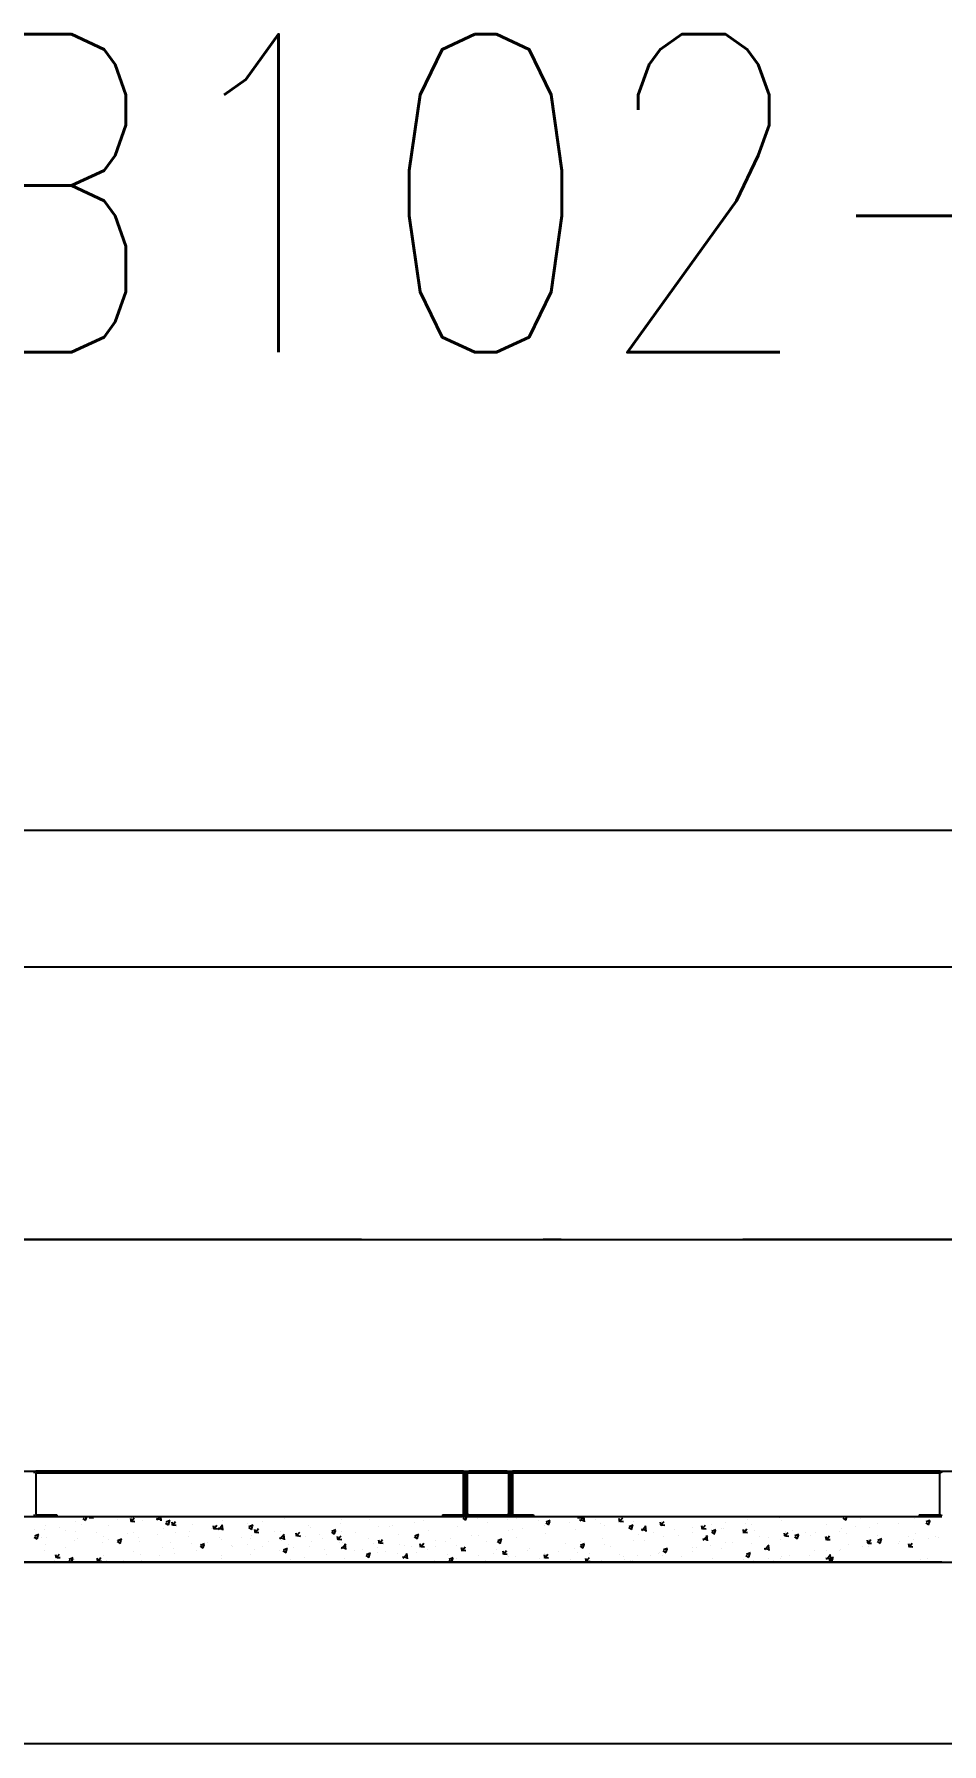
# Model space of a CAD drawing. Extents: x 758840 to 1108724, y -102573 to 143521.
# Drawn here: x 858913 to 859912, y 73383 to 75264 of the extents above; entities that cross this region are included whole.
import ezdxf

# ---------------------------------------------------------------- set-up
doc = ezdxf.new("R2010")
doc.units = 0
doc.header["$LTSCALE"] = 1000
doc.header["$MEASUREMENT"] = 0
doc.linetypes.add('DOTE', pattern=[2.42, 2, -0.2, 0.02, -0.2])
for name, color, linetype in [('01-房间正式编号', 1, 'Continuous'), ('02电气-设备', 255, 'Continuous'), ('02电气-设备基础', 252, 'Continuous'), ('DOTE', 8, 'DOTE'), ('WALL-MOVE', 6, 'Continuous')]:
    doc.layers.add(name, color=color, linetype=linetype)
doc.styles.add('平面图B$0$HZ', font='romans.shx', dxfattribs={"width": 0.8, "bigfont": 'gbcbig.shx'})

# ---------------------------------------------------------------- blocks, each defined once
blk = doc.blocks.new('BD4-PAL0101-HVPM01')
at = {"layer": '02电气-设备'}
for p, q in [((8390206.2, -4140606.6), (8390206.2, -4140652.2)), ((8390676.6, -4140604.4), (8390206.4, -4140604.4)), ((8390676.6, -4140606.4), (8390206.4, -4140606.4)), ((8390676.8, -4140652.2), (8390676.8, -4140606.6)), ((8390678.8, -4140606.6), (8390678.8, -4140652.2)), ((8390678.8, -4140652.2), (8390678.8, -4140606.6)), ((8390678.8, -4140608.4), (8390678.8, -4140650.4)), ((8390680.8, -4140608.4), (8390680.8, -4140650.4)), ((8390724.8, -4140604.4), (8390682.8, -4140604.4)), ((8390724.8, -4140606.4), (8390682.8, -4140606.4)), ((8390726.8, -4140650.4), (8390726.8, -4140608.4)), ((8390728.8, -4140606.6), (8390728.8, -4140652.2)), ((8390728.8, -4140650.4), (8390728.8, -4140608.4)), ((8390730.8, -4140606.6), (8390730.8, -4140652.2)), ((8391201.2, -4140604.4), (8390731, -4140604.4)), ((8391201.2, -4140606.4), (8390731, -4140606.4)), ((8391201.4, -4140652.2), (8391201.4, -4140606.6)), ((8390206.4, -4140652.4), (8390229.2, -4140652.4)), ((8390229.2, -4140652.4), (8390229.2, -4140654.4)), ((8390653.8, -4140652.4), (8390653.8, -4140654.4)), ((8390653.8, -4140652.4), (8390676.6, -4140652.4)), ((8390682.8, -4140652.4), (8390724.8, -4140652.4)), ((8390731, -4140652.4), (8390753.8, -4140652.4)), ((8390753.8, -4140652.4), (8390753.8, -4140654.4)), ((8391178.4, -4140652.4), (8391178.4, -4140654.4)), ((8391178.4, -4140652.4), (8391201.2, -4140652.4)), ((8386007.4, -4140654.4), (8391203.4, -4140654.4)), ((8390204.9, -4140668.6), (8390204.9, -4140668.6)), ((8390206.4, -4140654.4), (8390229.2, -4140654.4)), ((8390216, -4140668.3), (8390216, -4140668.3)), ((8390217, -4140663.7), (8390217, -4140663.7)), ((8390231.9, -4140666.2), (8390231.9, -4140666.2)), ((8390238.8, -4140670), (8390238.8, -4140670)), ((8390249.4, -4140670.8), (8390249.4, -4140670.8)), ((8390249.6, -4140659.2), (8390249.6, -4140659.2)), ((8390255.9, -4140663), (8390255.9, -4140663)), ((8390257.6, -4140656.3), (8390260.8, -4140658.5)), ((8390258.2, -4140655.1), (8390260, -4140654.4)), ((8390260.8, -4140658.4), (8390262.1, -4140654.6)), ((8390265.7, -4140656.5), (8390265.3, -4140654.4)), ((8390265.7, -4140655.3), (8390266.5, -4140654.4)), ((8390265.7, -4140655.4), (8390269.5, -4140655.7)), ((8390272.7, -4140671.5), (8390272.7, -4140671.5)), ((8390281.7, -4140655.2), (8390281.7, -4140655.2)), ((8390286.4, -4140664.4), (8390286.4, -4140664.4)), ((8390296, -4140657.7), (8390296, -4140657.7)), ((8390306.6, -4140672.9), (8390306.6, -4140672.9)), ((8390311.2, -4140660.4), (8390310.5, -4140656.5)), ((8390311.3, -4140659.3), (8390314.3, -4140655.7)), ((8390311.3, -4140659.4), (8390315.1, -4140659.7)), ((8390311.9, -4140655.6), (8390311.9, -4140655.6)), ((8390313.9, -4140671.6), (8390313.9, -4140671.6)), ((8390323.4, -4140658.1), (8390323.4, -4140658.1)), ((8390338.6, -4140656.6), (8390344.3, -4140657.5)), ((8390339.3, -4140657.9), (8390342.7, -4140654.4)), ((8390344.1, -4140658.9), (8390343.6, -4140654.4)), ((8390346.5, -4140667.1), (8390346.5, -4140667.1)), ((8390348.9, -4140661.4), (8390352.1, -4140663.5)), ((8390349.5, -4140660.1), (8390353.9, -4140658.4)), ((8390352, -4140663.5), (8390353.3, -4140659.7)), ((8390356.8, -4140664.4), (8390356, -4140660.4)), ((8390356.8, -4140663.3), (8390359.9, -4140659.6)), ((8390356.8, -4140663.4), (8390360.6, -4140663.7)), ((8390359.4, -4140672.2), (8390359.4, -4140672.2)), ((8390375.3, -4140670.2), (8390375.3, -4140670.2)), ((8390378.6, -4140663), (8390378.6, -4140663)), ((8390399.3, -4140667), (8390399.3, -4140667)), ((8390402.3, -4140668.4), (8390401.6, -4140664.4)), ((8390402.4, -4140667.3), (8390405.4, -4140663.6)), ((8390402.4, -4140667.4), (8390406.2, -4140667.7)), ((8390406.4, -4140667.1), (8390412.1, -4140668)), ((8390407, -4140668.4), (8390412, -4140663.3)), ((8390411.8, -4140669.4), (8390411.1, -4140663.4)), ((8390411.5, -4140658.3), (8390411.5, -4140658.3)), ((8390439.4, -4140661.7), (8390439.4, -4140661.7)), ((8390440.2, -4140666.5), (8390443.3, -4140668.6)), ((8390440.7, -4140665.2), (8390445.2, -4140663.5)), ((8390443.3, -4140668.6), (8390444.6, -4140664.8)), ((8390447.8, -4140672.4), (8390447.1, -4140668.4)), ((8390447.9, -4140671.3), (8390451, -4140667.6)), ((8390447.9, -4140671.3), (8390451.7, -4140671.7)), ((8390455.3, -4140659.6), (8390455.3, -4140659.6)), ((8390468.9, -4140670.5), (8390468.9, -4140670.5)), ((8390475.5, -4140670.9), (8390475.5, -4140670.9)), ((8390479.4, -4140656.4), (8390479.4, -4140656.4)), ((8390493.4, -4140676.4), (8390492.7, -4140672.4)), ((8390493.5, -4140675.2), (8390496.5, -4140671.6)), ((8390506, -4140664.2), (8390506, -4140664.2)), ((8390508.4, -4140666.1), (8390508.4, -4140666.1)), ((8390531.4, -4140671.6), (8390534.6, -4140673.7)), ((8390532, -4140670.3), (8390536.4, -4140668.6)), ((8390534.6, -4140673.7), (8390535.8, -4140669.9)), ((8390541, -4140661.6), (8390541, -4140661.6)), ((8390542.7, -4140671), (8390542.7, -4140671)), ((8390543, -4140657.8), (8390543, -4140657.8)), ((8390558.2, -4140671.8), (8390558.2, -4140671.8)), ((8390573.1, -4140657.6), (8390573.1, -4140657.6)), ((8390582.8, -4140665.7), (8390582.8, -4140665.7)), ((8390595.2, -4140665.4), (8390595.2, -4140665.4)), ((8390598.7, -4140663.6), (8390598.7, -4140663.6)), ((8390622.8, -4140660.4), (8390622.8, -4140660.4)), ((8390632.3, -4140659.1), (8390632.3, -4140659.1)), ((8390637.9, -4140669.5), (8390637.9, -4140669.5)), ((8390653.8, -4140654.4), (8390676.6, -4140654.4)), ((8390658, -4140654.8), (8390658, -4140654.8)), ((8390662.9, -4140655.1), (8390662.9, -4140655.1)), ((8390670, -4140665.4), (8390670, -4140665.4)), ((8390676, -4140656.2), (8390679.2, -4140658.3)), ((8390676.6, -4140654.9), (8390678, -4140654.4)), ((8390679.2, -4140658.3), (8390680.5, -4140654.5)), ((8390682.8, -4140654.4), (8390724.8, -4140654.4)), ((8390691.9, -4140656.2), (8390691.9, -4140656.2)), ((8390703, -4140660.6), (8390703, -4140660.6)), ((8390725.8, -4140657.6), (8390725.8, -4140657.6)), ((8390726.2, -4140669.6), (8390726.2, -4140669.6)), ((8390730.6, -4140668.6), (8390730.6, -4140668.6)), ((8390731, -4140654.4), (8390753.8, -4140654.4)), ((8390735.6, -4140656.2), (8390735.6, -4140656.2)), ((8390742.1, -4140667.5), (8390742.1, -4140667.5)), ((8390759.7, -4140659.1), (8390759.7, -4140659.1)), ((8390766.1, -4140664.4), (8390766.1, -4140664.4)), ((8390767.3, -4140661.3), (8390770.4, -4140663.4)), ((8390767.6, -4140662.2), (8390767.6, -4140662.2)), ((8390767.9, -4140660), (8390772.3, -4140658.3)), ((8390770.4, -4140663.4), (8390771.7, -4140659.6)), ((8390793.6, -4140660.5), (8390793.6, -4140660.5)), ((8390799.9, -4140668.5), (8390799.9, -4140668.5)), ((8390803.4, -4140656.5), (8390803, -4140654.4)), ((8390803.5, -4140655.4), (8390804.3, -4140654.4)), ((8390803.5, -4140655.5), (8390807.3, -4140655.8)), ((8390804.6, -4140657.8), (8390810.3, -4140658.7)), ((8390804.7, -4140655.9), (8390804.7, -4140655.9)), ((8390805.2, -4140659.1), (8390809.8, -4140654.4)), ((8390806.2, -4140659.1), (8390806.2, -4140659.1)), ((8390810, -4140660.1), (8390809.4, -4140654.4)), ((8390822.1, -4140657), (8390822.1, -4140657)), ((8390827.5, -4140661.9), (8390827.5, -4140661.9)), ((8390832.5, -4140664), (8390832.5, -4140664)), ((8390848.9, -4140660.5), (8390848.2, -4140656.5)), ((8390849, -4140659.4), (8390852.1, -4140655.7)), ((8390849, -4140659.4), (8390852.8, -4140659.8)), ((8390858.5, -4140666.4), (8390861.7, -4140668.5)), ((8390859.1, -4140665.1), (8390863.6, -4140663.4)), ((8390861.4, -4140663.4), (8390861.4, -4140663.4)), ((8390861.7, -4140668.5), (8390863, -4140664.6)), ((8390864.5, -4140660), (8390864.5, -4140660)), ((8390872.4, -4140668.3), (8390878, -4140669.2)), ((8390873, -4140669.6), (8390877.9, -4140664.5)), ((8390877.8, -4140670.6), (8390877.1, -4140664.6)), ((8390885.5, -4140671.5), (8390885.5, -4140671.5)), ((8390894.5, -4140664.5), (8390893.8, -4140660.5)), ((8390894.6, -4140663.3), (8390897.6, -4140659.7)), ((8390894.6, -4140663.4), (8390898.4, -4140663.8)), ((8390895.3, -4140664.8), (8390895.3, -4140664.8)), ((8390897.5, -4140655.2), (8390897.5, -4140655.2)), ((8390909.5, -4140668.3), (8390909.5, -4140668.3)), ((8390929.2, -4140666.2), (8390929.2, -4140666.2)), ((8390929.4, -4140671.9), (8390929.4, -4140671.9)), ((8390940, -4140668.5), (8390939.3, -4140664.5)), ((8390940.1, -4140667.3), (8390943.2, -4140663.7)), ((8390940.1, -4140667.4), (8390943.9, -4140667.7)), ((8390949.6, -4140663.1), (8390949.6, -4140663.1)), ((8390949.8, -4140671.4), (8390953, -4140673.6)), ((8390950.2, -4140668.3), (8390950.2, -4140668.3)), ((8390950.4, -4140670.2), (8390954.8, -4140668.5)), ((8390952.9, -4140673.6), (8390954.2, -4140669.7)), ((8390961.4, -4140667.8), (8390961.4, -4140667.8)), ((8390963, -4140667.7), (8390963, -4140667.7)), ((8390965.5, -4140661), (8390965.5, -4140661)), ((8390985.6, -4140672.4), (8390984.9, -4140668.5)), ((8390985.7, -4140671.3), (8390988.7, -4140667.7)), ((8390985.7, -4140671.4), (8390989.5, -4140671.7)), ((8390987.2, -4140662), (8390987.2, -4140662)), ((8390989.6, -4140657.8), (8390989.6, -4140657.8)), ((8390994.4, -4140663), (8390994.4, -4140663)), ((8390996.9, -4140669.1), (8390996.9, -4140669.1)), ((8391024.2, -4140655.6), (8391024.2, -4140655.6)), ((8391027, -4140658.6), (8391027, -4140658.6)), ((8391031.1, -4140676.4), (8391030.4, -4140672.5)), ((8391030.8, -4140670.5), (8391030.8, -4140670.5)), ((8391031.2, -4140675.3), (8391034.3, -4140671.7)), ((8391039.4, -4140669.6), (8391039.4, -4140669.6)), ((8391052.9, -4140672.3), (8391052.9, -4140672.3)), ((8391059.1, -4140654.5), (8391059.1, -4140654.5)), ((8391064.7, -4140672), (8391064.7, -4140672)), ((8391076.5, -4140663.2), (8391076.5, -4140663.2)), ((8391091.3, -4140670.9), (8391091.3, -4140670.9)), ((8391093, -4140667), (8391093, -4140667)), ((8391094.4, -4140656.1), (8391097.6, -4140658.2)), ((8391095, -4140654.8), (8391096, -4140654.4)), ((8391097.6, -4140658.2), (8391098.8, -4140654.4)), ((8391108.9, -4140664.9), (8391108.9, -4140664.9)), ((8391113.5, -4140656.8), (8391113.5, -4140656.8)), ((8391123.9, -4140666.4), (8391123.9, -4140666.4)), ((8391133, -4140661.8), (8391133, -4140661.8)), ((8391156, -4140662.3), (8391156, -4140662.3)), ((8391173.1, -4140656.5), (8391173.1, -4140656.5)), ((8391174.8, -4140672.7), (8391174.8, -4140672.7)), ((8391178.4, -4140654.4), (8391201.2, -4140654.4)), ((8391185.7, -4140661.1), (8391188.8, -4140663.3)), ((8391186.2, -4140659.9), (8391190.7, -4140658.2)), ((8391188.8, -4140663.3), (8391190.1, -4140659.4)), ((8391189, -4140654.4), (8391189, -4140654.4)), ((8391189, -4140657.6), (8391189, -4140657.6)), ((8390204.3, -4140676.8), (8390207.4, -4140678.9)), ((8390204.9, -4140675.5), (8390209.3, -4140673.8)), ((8390207.4, -4140678.9), (8390208.7, -4140675.1)), ((8390212.3, -4140677.2), (8390212.3, -4140677.2)), ((8390215.2, -4140691.2), (8390215.2, -4140691.2)), ((8390216.2, -4140684.9), (8390216.2, -4140684.9)), ((8390218.3, -4140677.1), (8390218.3, -4140677.1)), ((8390239.2, -4140688.1), (8390239.2, -4140688.1)), ((8390248.8, -4140680.4), (8390248.8, -4140680.4)), ((8390252.2, -4140678.6), (8390252.2, -4140678.6)), ((8390279.3, -4140682.8), (8390279.3, -4140682.8)), ((8390280.9, -4140676.3), (8390280.9, -4140676.3)), ((8390286.1, -4140680), (8390286.1, -4140680)), ((8390295.2, -4140680.7), (8390295.2, -4140680.7)), ((8390295.5, -4140681.9), (8390298.7, -4140684)), ((8390296.1, -4140680.6), (8390300.6, -4140678.9)), ((8390298.7, -4140684), (8390300, -4140680.2)), ((8390319.3, -4140677.5), (8390319.3, -4140677.5)), ((8390320, -4140681.4), (8390320, -4140681.4)), ((8390340.5, -4140674.3), (8390340.5, -4140674.3)), ((8390345.7, -4140688.2), (8390345.7, -4140688.2)), ((8390353.9, -4140682.9), (8390353.9, -4140682.9)), ((8390357.8, -4140689.6), (8390357.8, -4140689.6)), ((8390374.4, -4140675.8), (8390374.4, -4140675.8)), ((8390377.8, -4140684.2), (8390377.8, -4140684.2)), ((8390386.8, -4140687), (8390390, -4140689.1)), ((8390387.4, -4140685.7), (8390391.8, -4140684)), ((8390387.8, -4140684.3), (8390387.8, -4140684.3)), ((8390389.9, -4140689.1), (8390391.2, -4140685.3)), ((8390394.9, -4140683.3), (8390394.9, -4140683.3)), ((8390408.3, -4140677.2), (8390408.3, -4140677.2)), ((8390410.8, -4140679.4), (8390410.8, -4140679.4)), ((8390421.7, -4140685.7), (8390421.7, -4140685.7)), ((8390422.7, -4140686.7), (8390422.7, -4140686.7)), ((8390431.9, -4140676.9), (8390431.9, -4140676.9)), ((8390438.6, -4140684.7), (8390438.6, -4140684.7)), ((8390442.2, -4140678.6), (8390442.2, -4140678.6)), ((8390443.4, -4140674.9), (8390443.4, -4140674.9)), ((8390447.1, -4140690.8), (8390447.1, -4140690.8)), ((8390455.6, -4140687.2), (8390455.6, -4140687.2)), ((8390462.7, -4140681.5), (8390462.7, -4140681.5)), ((8390474.2, -4140677.6), (8390479.8, -4140678.5)), ((8390474.8, -4140678.9), (8390479.7, -4140673.8)), ((8390476.1, -4140680.1), (8390476.1, -4140680.1)), ((8390478.6, -4140690.8), (8390483.1, -4140689.1)), ((8390479.6, -4140679.9), (8390478.9, -4140673.9)), ((8390481.2, -4140694.2), (8390482.5, -4140690.4)), ((8390484.2, -4140684.5), (8390484.2, -4140684.5)), ((8390489.5, -4140688.6), (8390489.5, -4140688.6)), ((8390493.5, -4140675.3), (8390497.3, -4140675.7)), ((8390502.8, -4140676.2), (8390502.8, -4140676.2)), ((8390507.7, -4140687.2), (8390507.7, -4140687.2)), ((8390510, -4140681.5), (8390510, -4140681.5)), ((8390518.7, -4140674.1), (8390518.7, -4140674.1)), ((8390521.2, -4140678.1), (8390521.2, -4140678.1)), ((8390523.4, -4140690), (8390523.4, -4140690)), ((8390538.9, -4140680.4), (8390538.2, -4140676.4)), ((8390539, -4140679.2), (8390542.1, -4140675.6)), ((8390539, -4140679.3), (8390542.8, -4140679.6)), ((8390540.3, -4140682.8), (8390540.3, -4140682.8)), ((8390542, -4140688.2), (8390547.6, -4140689)), ((8390542.6, -4140689.4), (8390547.5, -4140684.3)), ((8390543.9, -4140682.9), (8390543.9, -4140682.9)), ((8390547.4, -4140690.4), (8390546.7, -4140684.4)), ((8390557.3, -4140691.4), (8390557.3, -4140691.4)), ((8390566.1, -4140690.7), (8390566.1, -4140690.7)), ((8390572.3, -4140678.7), (8390572.3, -4140678.7)), ((8390577.8, -4140684.4), (8390577.8, -4140684.4)), ((8390582, -4140688.6), (8390582, -4140688.6)), ((8390584.5, -4140684.4), (8390583.7, -4140680.4)), ((8390584.6, -4140683.2), (8390587.6, -4140679.6)), ((8390584.6, -4140683.3), (8390588.4, -4140683.6)), ((8390605.3, -4140673.9), (8390605.3, -4140673.9)), ((8390606, -4140685.5), (8390606, -4140685.5)), ((8390611.7, -4140685.8), (8390611.7, -4140685.8)), ((8390619.5, -4140687.6), (8390619.5, -4140687.6)), ((8390622.7, -4140676.7), (8390625.8, -4140678.8)), ((8390623.2, -4140675.4), (8390627.7, -4140673.7)), ((8390625.8, -4140678.8), (8390627.1, -4140675)), ((8390630, -4140688.3), (8390629.3, -4140684.4)), ((8390630.1, -4140687.2), (8390633.2, -4140683.6)), ((8390630.1, -4140687.3), (8390633.9, -4140687.6)), ((8390637.1, -4140690.6), (8390637.1, -4140690.6)), ((8390645.6, -4140687.2), (8390645.6, -4140687.2)), ((8390646.1, -4140680.2), (8390646.1, -4140680.2)), ((8390656.5, -4140681.3), (8390656.5, -4140681.3)), ((8390662, -4140678.1), (8390662, -4140678.1)), ((8390669.2, -4140686.5), (8390669.2, -4140686.5)), ((8390675.6, -4140692.3), (8390674.8, -4140688.3)), ((8390675.6, -4140691.3), (8390679.4, -4140691.6)), ((8390675.7, -4140691.2), (8390678.7, -4140687.5)), ((8390679.5, -4140688.6), (8390679.5, -4140688.6)), ((8390686.1, -4140674.9), (8390686.1, -4140674.9)), ((8390693.6, -4140674.9), (8390693.6, -4140674.9)), ((8390702.2, -4140681.8), (8390702.2, -4140681.8)), ((8390713.4, -4140690.1), (8390713.4, -4140690.1)), ((8390713.9, -4140681.8), (8390717.1, -4140683.9)), ((8390714.5, -4140680.5), (8390719, -4140678.8)), ((8390717.1, -4140683.9), (8390718.4, -4140680)), ((8390721.2, -4140695.2), (8390724.3, -4140691.5)), ((8390734.8, -4140677.3), (8390734.8, -4140677.3)), ((8390747.3, -4140691.5), (8390747.3, -4140691.5)), ((8390749.4, -4140689.4), (8390749.4, -4140689.4)), ((8390766.9, -4140673.2), (8390766.9, -4140673.2)), ((8390789.5, -4140684.1), (8390789.5, -4140684.1)), ((8390799.1, -4140689.6), (8390799.1, -4140689.6)), ((8390805.2, -4140686.8), (8390808.3, -4140689)), ((8390805.4, -4140682.1), (8390805.4, -4140682.1)), ((8390805.8, -4140685.6), (8390810.2, -4140683.9)), ((8390808.3, -4140689), (8390809.6, -4140685.1)), ((8390829.5, -4140678.9), (8390829.5, -4140678.9)), ((8390831.7, -4140685.2), (8390831.7, -4140685.2)), ((8390839.1, -4140687.4), (8390839.1, -4140687.4)), ((8390863.8, -4140681.1), (8390863.8, -4140681.1)), ((8390869.6, -4140673.6), (8390869.6, -4140673.6)), ((8390876.1, -4140681), (8390876.1, -4140681)), ((8390896.4, -4140691.9), (8390899.6, -4140694.1)), ((8390896.7, -4140676.3), (8390896.7, -4140676.3)), ((8390897, -4140690.6), (8390901.5, -4140688.9)), ((8390899.6, -4140694), (8390900.9, -4140690.2)), ((8390913.1, -4140674.7), (8390913.1, -4140674.7)), ((8390928.4, -4140688.6), (8390928.4, -4140688.6)), ((8390932.9, -4140688.1), (8390932.9, -4140688.1)), ((8390940.2, -4140678.9), (8390945.8, -4140679.7)), ((8390940.8, -4140680.1), (8390945.7, -4140675)), ((8390945.6, -4140681.1), (8390944.9, -4140675.1)), ((8390948.8, -4140686), (8390948.8, -4140686)), ((8390960.7, -4140688.9), (8390960.7, -4140688.9)), ((8390965.4, -4140682.3), (8390965.4, -4140682.3)), ((8390972.9, -4140682.9), (8390972.9, -4140682.9)), ((8390993.6, -4140684.2), (8390993.6, -4140684.2)), ((8391002.4, -4140675.9), (8391002.4, -4140675.9)), ((8391007.9, -4140689.4), (8391013.6, -4140690.2)), ((8391008.5, -4140690.7), (8391013.5, -4140685.5)), ((8391013.4, -4140691.6), (8391012.7, -4140685.6)), ((8391013, -4140677.6), (8391013, -4140677.6)), ((8391026.2, -4140679.7), (8391026.2, -4140679.7)), ((8391028.9, -4140675.5), (8391028.9, -4140675.5)), ((8391031.2, -4140675.4), (8391035, -4140675.7)), ((8391041.1, -4140676.5), (8391044.2, -4140678.7)), ((8391041.6, -4140675.3), (8391046.1, -4140673.5)), ((8391044.2, -4140678.7), (8391045.5, -4140674.8)), ((8391058.3, -4140675.6), (8391058.3, -4140675.6)), ((8391063.7, -4140691.8), (8391063.7, -4140691.8)), ((8391076.7, -4140680.4), (8391075.9, -4140676.4)), ((8391076.8, -4140679.3), (8391079.8, -4140675.6)), ((8391076.8, -4140679.4), (8391080.5, -4140679.7)), ((8391092.2, -4140690), (8391092.2, -4140690)), ((8391098.6, -4140673.4), (8391098.6, -4140673.4)), ((8391100.7, -4140685.4), (8391100.7, -4140685.4)), ((8391116.3, -4140686.8), (8391116.3, -4140686.8)), ((8391122.2, -4140684.4), (8391121.5, -4140680.4)), ((8391122.3, -4140683.3), (8391125.4, -4140679.6)), ((8391122.3, -4140683.4), (8391126.1, -4140683.7)), ((8391123.1, -4140687.5), (8391123.1, -4140687.5)), ((8391132.3, -4140681.6), (8391135.5, -4140683.8)), ((8391132.5, -4140674.8), (8391132.5, -4140674.8)), ((8391132.9, -4140680.3), (8391137.3, -4140678.6)), ((8391135.5, -4140683.7), (8391136.7, -4140679.9)), ((8391137.8, -4140679.1), (8391137.8, -4140679.1)), ((8391155.2, -4140683.5), (8391155.2, -4140683.5)), ((8391156.4, -4140681.5), (8391156.4, -4140681.5)), ((8391166.4, -4140676.3), (8391166.4, -4140676.3)), ((8391167.8, -4140688.4), (8391167, -4140684.4)), ((8391167.8, -4140687.3), (8391171.6, -4140687.7)), ((8391167.9, -4140687.3), (8391170.9, -4140683.6)), ((8391172.3, -4140679.5), (8391172.3, -4140679.5)), ((8391188.2, -4140678.7), (8391188.2, -4140678.7)), ((8391196.3, -4140676.3), (8391196.3, -4140676.3)), ((8391200.3, -4140677.7), (8391200.3, -4140677.7)), ((8381447.4, -4140704.4), (8394807.4, -4140704.4)), ((8391203.4, -4140704.4), (8386007.4, -4140704.4)), ((8390216.3, -4140704.4), (8390216.3, -4140704.2)), ((8390216.8, -4140704.4), (8390217.1, -4140704.1)), ((8390226.2, -4140702.3), (8390226.2, -4140702.3)), ((8390228.9, -4140700.2), (8390228.2, -4140696.3)), ((8390229, -4140699.1), (8390232.1, -4140695.5)), ((8390229, -4140699.2), (8390232.8, -4140699.5)), ((8390242.2, -4140702.4), (8390245.1, -4140704.4)), ((8390242.8, -4140701.1), (8390247.2, -4140699.4)), ((8390245.4, -4140704.4), (8390246.6, -4140700.7)), ((8390248.1, -4140701.5), (8390248.1, -4140701.5)), ((8390260.1, -4140703.7), (8390260.1, -4140703.7)), ((8390274.5, -4140704.2), (8390273.7, -4140700.2)), ((8390274.5, -4140703.2), (8390278.3, -4140703.5)), ((8390274.6, -4140703.1), (8390277.6, -4140699.4)), ((8390280.1, -4140697.5), (8390280.1, -4140697.5)), ((8390283.8, -4140702.3), (8390283.8, -4140702.3)), ((8390302.6, -4140702.6), (8390302.6, -4140702.6)), ((8390313.1, -4140692.7), (8390313.1, -4140692.7)), ((8390319.3, -4140704.4), (8390319.3, -4140704.2)), ((8390320.8, -4140696), (8390320.8, -4140696)), ((8390322.4, -4140704.4), (8390323.2, -4140703.4)), ((8390342.7, -4140697.3), (8390342.7, -4140697.3)), ((8390358.6, -4140695.2), (8390358.6, -4140695.2)), ((8390373.1, -4140703.6), (8390373.1, -4140703.6)), ((8390382.6, -4140692), (8390382.6, -4140692)), ((8390410, -4140700.5), (8390410, -4140700.5)), ((8390410.1, -4140697.2), (8390410.1, -4140697.2)), ((8390442.6, -4140696.1), (8390442.6, -4140696.1)), ((8390474.7, -4140692), (8390474.7, -4140692)), ((8390478.1, -4140692.1), (8390481.2, -4140694.2)), ((8390486.1, -4140701.3), (8390486.1, -4140701.3)), ((8390501.9, -4140699.2), (8390501.9, -4140699.2)), ((8390526, -4140696), (8390526, -4140696)), ((8390539.5, -4140703.9), (8390539.5, -4140703.9)), ((8390545.4, -4140700.4), (8390545.4, -4140700.4)), ((8390569.3, -4140697.2), (8390572.5, -4140699.3)), ((8390569.9, -4140695.9), (8390574.3, -4140694.2)), ((8390571.6, -4140699.8), (8390571.6, -4140699.8)), ((8390572.5, -4140699.3), (8390573.7, -4140695.4)), ((8390582.5, -4140694), (8390582.5, -4140694)), ((8390591.2, -4140692.9), (8390591.2, -4140692.9)), ((8390604.5, -4140695.1), (8390604.5, -4140695.1)), ((8390609.7, -4140698.7), (8390615.4, -4140699.5)), ((8390610.3, -4140700), (8390615.3, -4140694.8)), ((8390615.2, -4140700.9), (8390614.5, -4140694.9)), ((8390625.1, -4140694.3), (8390625.1, -4140694.3)), ((8390645.3, -4140703.1), (8390645.3, -4140703.1)), ((8390659, -4140695.7), (8390659, -4140695.7)), ((8390660.6, -4140702.2), (8390663.7, -4140704.4)), ((8390661.1, -4140701), (8390665.6, -4140699.3)), ((8390663.7, -4140704.4), (8390665, -4140700.5)), ((8390669.4, -4140700), (8390669.4, -4140700)), ((8390692.9, -4140697.2), (8390692.9, -4140697.2)), ((8390701.4, -4140702.9), (8390701.4, -4140702.9)), ((8390709.5, -4140694.7), (8390709.5, -4140694.7)), ((8390721.1, -4140696.3), (8390720.4, -4140692.3)), ((8390721.2, -4140695.3), (8390725, -4140695.6)), ((8390725.4, -4140692.6), (8390725.4, -4140692.6)), ((8390726.8, -4140698.6), (8390726.8, -4140698.6)), ((8390734, -4140698.5), (8390734, -4140698.5)), ((8390756.8, -4140704.4), (8390756.9, -4140704.3)), ((8390760.7, -4140700), (8390760.7, -4140700)), ((8390765, -4140700.1), (8390765, -4140700.1)), ((8390766.7, -4140700.3), (8390765.9, -4140696.3)), ((8390766.1, -4140694.4), (8390766.1, -4140694.4)), ((8390766.7, -4140699.2), (8390769.8, -4140695.5)), ((8390766.7, -4140699.2), (8390770.5, -4140699.6)), ((8390781.2, -4140692.9), (8390781.2, -4140692.9)), ((8390794.6, -4140701.5), (8390794.6, -4140701.5)), ((8390802, -4140693.7), (8390802, -4140693.7)), ((8390812.2, -4140704.3), (8390811.5, -4140700.3)), ((8390812.3, -4140703.1), (8390815.4, -4140699.5)), ((8390812.3, -4140703.2), (8390816.1, -4140703.6)), ((8390812.8, -4140703.9), (8390812.8, -4140703.9)), ((8390815.1, -4140694.4), (8390815.1, -4140694.4)), ((8390828.5, -4140702.9), (8390828.5, -4140702.9)), ((8390849, -4140695.8), (8390849, -4140695.8)), ((8390852.9, -4140698.7), (8390852.9, -4140698.7)), ((8390854.3, -4140701.3), (8390854.3, -4140701.3)), ((8390857, -4140704.4), (8390857, -4140704.3)), ((8390860.1, -4140704.4), (8390860.9, -4140703.5)), ((8390862.4, -4140704.3), (8390862.4, -4140704.3)), ((8390863, -4140702.2), (8390863, -4140702.2)), ((8390868.8, -4140696.6), (8390868.8, -4140696.6)), ((8390882.9, -4140697.2), (8390882.9, -4140697.2)), ((8390891.3, -4140695), (8390891.3, -4140695)), ((8390892.8, -4140693.4), (8390892.8, -4140693.4)), ((8390896, -4140697.5), (8390896, -4140697.5)), ((8390916.8, -4140698.7), (8390916.8, -4140698.7)), ((8390928.6, -4140693), (8390928.6, -4140693)), ((8390950.7, -4140700.1), (8390950.7, -4140700.1)), ((8390984.6, -4140701.5), (8390984.6, -4140701.5)), ((8390987.7, -4140697), (8390990.9, -4140699.1)), ((8390988.3, -4140695.7), (8390992.7, -4140694)), ((8390990.8, -4140699.1), (8390992.1, -4140695.3)), ((8390996.3, -4140702.6), (8390996.3, -4140702.6)), ((8391012.2, -4140700.5), (8391012.2, -4140700.5)), ((8391018.5, -4140703), (8391018.5, -4140703)), ((8391025.5, -4140700.8), (8391025.5, -4140700.8)), ((8391026.7, -4140698.1), (8391026.7, -4140698.1)), ((8391036.2, -4140697.4), (8391036.2, -4140697.4)), ((8391057.5, -4140696.8), (8391057.5, -4140696.8)), ((8391075.7, -4140699.9), (8391081.3, -4140700.8)), ((8391076.3, -4140692.1), (8391076.3, -4140692.1)), ((8391076.3, -4140701.2), (8391081.2, -4140696)), ((8391079, -4140702.1), (8391082.1, -4140704.2)), ((8391079.5, -4140700.8), (8391084, -4140699.1)), ((8391081.1, -4140702.1), (8391080.4, -4140696.1)), ((8391082.1, -4140704.2), (8391083.4, -4140700.4)), ((8391090.5, -4140692), (8391090.5, -4140692)), ((8391174.8, -4140704.4), (8391175.2, -4140704.2)), ((8391179.6, -4140701.3), (8391179.6, -4140701.3)), ((8391187.4, -4140699.9), (8391187.4, -4140699.9))]:
    blk.add_line(p, q, dxfattribs=at)
for centre, radius, start, end in [((8390206.4, -4140606.6), 2.2, 90, 180), ((8390206.4, -4140606.6), 0.2, 90, 180), ((8390676.6, -4140606.6), 2.2, 0, 90), ((8390676.6, -4140606.6), 0.2, 0, 90), ((8390682.8, -4140608.4), 4, 90, 180), ((8390682.8, -4140608.4), 2, 90, 180), ((8390724.8, -4140608.4), 4, 0, 90), ((8390724.8, -4140608.4), 2, 0, 90), ((8390731, -4140606.6), 2.2, 90, 180), ((8390731, -4140606.6), 0.2, 90, 180), ((8391201.2, -4140606.6), 2.2, 0, 90), ((8391201.2, -4140606.6), 0.2, 0, 90), ((8390206.4, -4140652.2), 2.2, 180, 270), ((8390206.4, -4140652.2), 0.2, 180, 270), ((8390676.6, -4140652.2), 0.2, 270, 0), ((8390676.6, -4140652.2), 2.2, 270, 0), ((8390682.8, -4140650.4), 4, 180, 270), ((8390682.8, -4140650.4), 2, 180, 270), ((8390724.8, -4140650.4), 4, 270, 0), ((8390724.8, -4140650.4), 2, 270, 0), ((8390731, -4140652.2), 2.2, 180, 270), ((8390731, -4140652.2), 0.2, 180, 270), ((8391201.2, -4140652.2), 0.2, 270, 0), ((8391201.2, -4140652.2), 2.2, 270, 0)]:
    blk.add_arc(centre, radius, start, end, dxfattribs=at)

msp = doc.modelspace()

# ---------------------------------------------------------------- linework, layer by layer
at = {"layer": '02电气-设备基础'}
msp.add_lwpolyline([(901460.28, 73382.53), (847360.28, 73382.53), (847360.28, 73682.52), (901460.28, 73682.52)], close=True, dxfattribs=at)
at = {"layer": 'DOTE'}
for p, q in [((771533.02, 73937.52), (914933.02, 73937.52)), ((914933.02, 73937.52), (771533.02, 73937.52)), ((914933.02, 73937.52), (775066.25, 73937.52)), ((775066.25, 73937.52), (914933.02, 73937.52))]:
    msp.add_line(p, q, dxfattribs=at)
at = {"layer": 'WALL-MOVE'}
for p, q in [((864763.48, 74387.5), (850412.98, 74387.5)), ((850337.98, 74237.5), (864763.48, 74237.5))]:
    msp.add_line(p, q, dxfattribs=at)

# ---------------------------------------------------------------- block references
at = {"layer": '02电气-设备'}
msp.add_blockref('BD4-PAL0101-HVPM01', (-7531291.39, 4214286.89, 0), dxfattribs=at)

# ---------------------------------------------------------------- texts
at = {"layer": '01-房间正式编号', "color": 1, "style": '平面图B$0$HZ', "width": 0.8}
msp.add_text('BD4-B102-A', height=350, dxfattribs=at).set_placement((857741.81, 74913.79))

doc.saveas('drawing.dxf')
